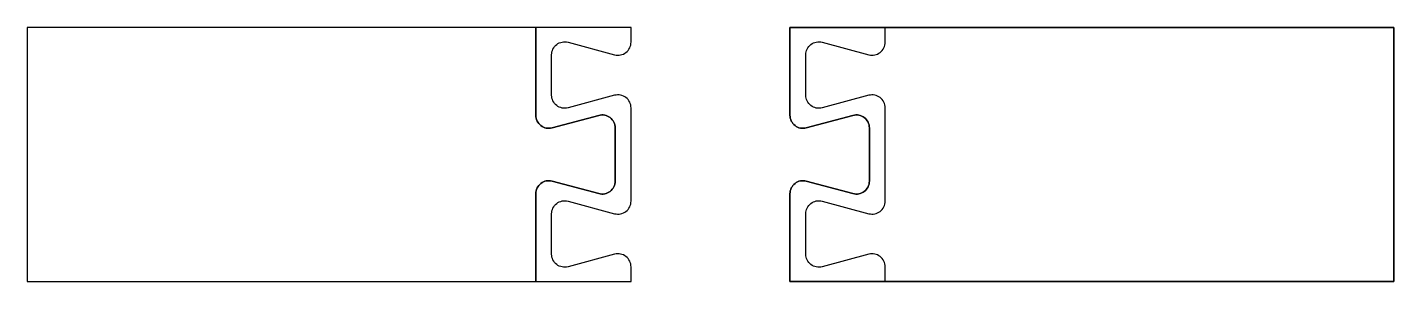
# Model space of a CAD drawing. Extents: x -9 to 421, y -79 to 1.
import ezdxf

# ---------------------------------------------------------------- set-up
doc = ezdxf.new("R2010")
doc.units = 0
doc.layers.add('1', color=7, linetype='CONTINUOUS')

# ---------------------------------------------------------------- blocks, each defined once
blk = doc.blocks.new('*M0')
at = {"layer": '1', "color": 7, "linetype": 'CONTINUOUS'}
for p, q in [((-110.00492, 100, 16), (-80.00492, 100, 16)), ((-110.00492, 72.34322, 16), (-110.00492, 100, 16)), ((-110.00492, 100), (-110.00492, 100, 16)), ((-110.00492, 100), (-110.00492, 72.34322)), ((79.99508, 100), (-110.00492, 100)), ((-80.00492, 95.34322, 16), (-80.00492, 100, 16)), ((-80.00492, 100, 32), (-80.00492, 100, 16)), ((-80.00492, 100, 32), (79.99508, 100, 32)), ((79.99508, 100, 32), (79.99508, 20, 32)), ((79.99508, 20), (79.99508, 100)), ((79.99508, 100), (79.99508, 100, 32)), ((-99.84376, 95.3158, 16), (-85.16608, 91.38293, 16)), ((-105.00492, 78.64449, 16), (-105.00492, 91.35551, 16)), ((-85.16608, 78.61707, 16), (-99.84376, 74.6842, 16)), ((-80.00492, 45.34322, 16), (-80.00492, 74.65678, 16)), ((-110.00492, 72.34322), (-110.00492, 72.34322, 16)), ((-90.16608, 72.3158, 16), (-104.84376, 68.38293, 16)), ((-104.84376, 68.38293), (-90.16608, 72.3158)), ((-90.16608, 72.3158), (-90.16608, 72.3158, 16)), ((-104.84376, 68.38293), (-104.84376, 68.38293, 16)), ((-85.00492, 51.64449, 16), (-85.00492, 68.35551, 16)), ((-85.00492, 68.35551), (-85.00492, 68.35551, 16)), ((-85.00492, 68.35551), (-85.00492, 51.64449)), ((-104.84376, 51.61707, 16), (-90.16608, 47.6842, 16)), ((-104.84376, 51.61707), (-104.84376, 51.61707, 16)), ((-90.16608, 47.6842), (-104.84376, 51.61707)), ((-85.00492, 51.64449), (-85.00492, 51.64449, 16)), ((-110.00492, 20, 16), (-110.00492, 47.65678, 16)), ((-110.00492, 47.65678), (-110.00492, 47.65678, 16)), ((-110.00492, 47.65678), (-110.00492, 20)), ((-90.16608, 47.6842), (-90.16608, 47.6842, 16)), ((-99.84376, 45.3158, 16), (-85.16608, 41.38293, 16)), ((-105.00492, 28.64449, 16), (-105.00492, 41.35551, 16)), ((-85.16608, 28.61707, 16), (-99.84376, 24.6842, 16)), ((-80.00492, 20, 16), (-80.00492, 24.65678, 16)), ((-80.00492, 20, 16), (-110.00492, 20, 16)), ((-110.00492, 20), (-110.00492, 20, 16)), ((-110.00492, 20), (79.99508, 20)), ((-80.00492, 20, 32), (-80.00492, 20, 16)), ((79.99508, 20, 32), (-80.00492, 20, 32)), ((79.99508, 20), (79.99508, 20, 32))]:
    blk.add_line(p, q, dxfattribs=at)
at = {"layer": '1', "color": 7, "linetype": 'CONTINUOUS', "extrusion": (0, 0, -1)}
for centre, start, end in [((100.90492, 91.355507, -16), 0, 105), ((100.90492, 78.644494, -16), 255.00000556, 0), ((105.90492, 72.343224, -16), 255.00000556, 0), ((89.10492, 68.355506), 75.00000556, 180), ((105.90492, 47.656776, -16), 0, 104.99999444), ((89.10492, 51.644494), 180, 284.99999444), ((100.90492, 41.355507, -16), 0, 104.99999722), ((100.90492, 28.644494, -16), 255.00000278, 0)]:
    blk.add_arc(centre, 4.1, start, end, dxfattribs=at)
at = {"layer": '1', "color": 7, "linetype": 'CONTINUOUS'}
for centre, start, end in [((-84.10492, 95.343224, 16), 255.00000556, 0), ((-84.10492, 74.656776, 16), 360, 104.99999722), ((-105.90492, 72.343224), 180, 284.99999444), ((-89.10492, 68.355506, 16), 360, 104.99999444), ((-105.90492, 47.656776), 75.00000556, 180), ((-89.10492, 51.644494, 16), 255.00000556, 0), ((-84.10492, 45.343224, 16), 255.00000556, 0), ((-84.10492, 24.656776, 16), 360, 104.99999444)]:
    blk.add_arc(centre, 4.1, start, end, dxfattribs=at)
blk = doc.blocks.new('*M1')
at = {"layer": '1', "color": 7, "linetype": 'CONTINUOUS'}
for p, q in [((-80.00492, 95.34322, 32), (-80.00492, 100, 32)), ((-99.84376, 95.3158, 32), (-99.84376, 95.3158, 16)), ((-99.84376, 95.3158, 32), (-85.16608, 91.38293, 32)), ((-80.00492, 95.34322, 32), (-80.00492, 95.34322, 16)), ((-105.00492, 91.35551, 32), (-105.00492, 91.35551, 16)), ((-105.00492, 78.64449, 32), (-105.00492, 91.35551, 32)), ((-85.16608, 91.38293, 32), (-85.16608, 91.38293, 16)), ((-105.00492, 78.64449, 32), (-105.00492, 78.64449, 16)), ((-85.16608, 78.61707, 32), (-99.84376, 74.6842, 32)), ((-85.16608, 78.61707, 32), (-85.16608, 78.61707, 16)), ((-99.84376, 74.6842, 32), (-99.84376, 74.6842, 16)), ((-80.00492, 74.65678, 32), (-80.00492, 74.65678, 16)), ((-80.00492, 45.34322, 32), (-80.00492, 74.65678, 32)), ((-99.84376, 45.3158, 32), (-99.84376, 45.3158, 16)), ((-99.84376, 45.3158, 32), (-85.16608, 41.38293, 32)), ((-80.00492, 45.34322, 32), (-80.00492, 45.34322, 16)), ((-105.00492, 41.35551, 32), (-105.00492, 41.35551, 16)), ((-105.00492, 28.64449, 32), (-105.00492, 41.35551, 32)), ((-85.16608, 41.38293, 32), (-85.16608, 41.38293, 16)), ((-105.00492, 28.64449, 32), (-105.00492, 28.64449, 16)), ((-85.16608, 28.61707, 32), (-99.84376, 24.6842, 32)), ((-85.16608, 28.61707, 32), (-85.16608, 28.61707, 16)), ((-99.84376, 24.6842, 32), (-99.84376, 24.6842, 16)), ((-80.00492, 24.65678, 32), (-80.00492, 24.65678, 16)), ((-80.00492, 20, 32), (-80.00492, 24.65678, 32))]:
    blk.add_line(p, q, dxfattribs=at)
at = {"layer": '1', "color": 7, "linetype": 'CONTINUOUS', "extrusion": (0, 0, -1)}
for centre, start, end in [((100.90492, 91.355507, -32), 0, 105), ((100.90492, 78.644494, -32), 255.00000556, 0), ((100.90492, 41.355507, -32), 0, 104.99999722), ((100.90492, 28.644494, -32), 255.00000278, 0)]:
    blk.add_arc(centre, 4.1, start, end, dxfattribs=at)
at = {"layer": '1', "color": 7, "linetype": 'CONTINUOUS'}
for centre, start, end in [((-84.10492, 95.343224, 32), 255.00000556, 0), ((-84.10492, 74.656776, 32), 360, 104.99999722), ((-84.10492, 45.343224, 32), 255.00000556, 0), ((-84.10492, 24.656776, 32), 360, 104.99999444)]:
    blk.add_arc(centre, 4.1, start, end, dxfattribs=at)
blk = doc.blocks.new('*M2')
at = {"layer": '1', "color": 7, "linetype": 'CONTINUOUS'}
for name in ['*M0', '*M1']:
    blk.add_blockref(name, (0, 0), dxfattribs=at)
blk = doc.blocks.new('*M3')
at = {"layer": '1', "color": 7, "linetype": 'CONTINUOUS'}
for p, q in [((-186.52266, 100, 32), (-376.51774, 100, 32)), ((-376.51774, 100, 32), (-376.51774, 20, 32)), ((-376.51774, 100), (-376.51774, 100, 32)), ((-376.51774, 100), (-376.51774, 20)), ((-216.52266, 100), (-376.51774, 100)), ((-216.52266, 100, 16), (-216.52266, 72.34322, 16)), ((-186.52266, 100, 16), (-216.52266, 100, 16)), ((-216.52266, 100), (-216.52266, 100, 16)), ((-216.52266, 72.34322), (-216.52266, 100)), ((-186.52266, 100, 32), (-186.52266, 100, 16)), ((-216.52266, 72.34322), (-216.52266, 72.34322, 16)), ((-211.3615, 68.38293, 16), (-196.68382, 72.3158, 16)), ((-196.68382, 72.3158), (-211.3615, 68.38293)), ((-196.68382, 72.3158), (-196.68382, 72.3158, 16)), ((-211.3615, 68.38293), (-211.3615, 68.38293, 16)), ((-191.52266, 68.35551, 16), (-191.52266, 51.64449, 16)), ((-191.52266, 68.35551), (-191.52266, 68.35551, 16)), ((-191.52266, 51.64449), (-191.52266, 68.35551)), ((-196.68382, 47.6842, 16), (-211.3615, 51.61707, 16)), ((-211.3615, 51.61707), (-211.3615, 51.61707, 16)), ((-211.3615, 51.61707), (-196.68382, 47.6842)), ((-191.52266, 51.64449), (-191.52266, 51.64449, 16)), ((-216.52266, 47.65678, 16), (-216.52266, 20, 16)), ((-216.52266, 47.65678), (-216.52266, 47.65678, 16)), ((-216.52266, 20), (-216.52266, 47.65678)), ((-196.68382, 47.6842), (-196.68382, 47.6842, 16)), ((-376.51774, 20, 32), (-186.52266, 20, 32)), ((-376.51774, 20), (-376.51774, 20, 32)), ((-376.51774, 20), (-216.52266, 20)), ((-216.52266, 20, 16), (-186.52266, 20, 16)), ((-216.52266, 20), (-216.52266, 20, 16)), ((-186.52266, 20, 32), (-186.52266, 20, 16))]:
    blk.add_line(p, q, dxfattribs=at)
for centre, start, end in [((-212.42266, 72.343224, 16), 180, 284.99999444), ((-195.62266, 68.355506), 360, 104.99999444), ((-212.42266, 47.656776, 16), 75.00000556, 180), ((-195.62266, 51.644494), 255.00000556, 0)]:
    blk.add_arc(centre, 4.1, start, end, dxfattribs=at)
at = {"layer": '1', "color": 7, "linetype": 'CONTINUOUS', "extrusion": (0, 0, -1)}
for centre, start, end in [((212.42266, 72.343224), 255.00000556, 0), ((195.62266, 68.355506, -16), 75.00000556, 180), ((212.42266, 47.656776), 0, 104.99999444), ((195.62266, 51.644494, -16), 180, 284.99999444)]:
    blk.add_arc(centre, 4.1, start, end, dxfattribs=at)
blk = doc.blocks.new('*M4')
at = {"layer": '1', "color": 7, "linetype": 'CONTINUOUS'}
for p, q in [((-186.52266, 95.34322, 16), (-186.52266, 100, 16)), ((-186.52266, 95.34322, 32), (-186.52266, 100, 32)), ((-206.3615, 95.3158, 16), (-191.68382, 91.38293, 16)), ((-206.3615, 95.3158, 32), (-206.3615, 95.3158, 16)), ((-206.3615, 95.3158, 32), (-191.68382, 91.38293, 32)), ((-186.52266, 95.34322, 32), (-186.52266, 95.34322, 16)), ((-211.52266, 78.64449, 16), (-211.52266, 91.35551, 16)), ((-211.52266, 91.35551, 32), (-211.52266, 91.35551, 16)), ((-211.52266, 78.64449, 32), (-211.52266, 91.35551, 32)), ((-191.68382, 91.38293, 32), (-191.68382, 91.38293, 16)), ((-211.52266, 78.64449, 32), (-211.52266, 78.64449, 16)), ((-191.68382, 78.61707, 16), (-206.3615, 74.6842, 16)), ((-191.68382, 78.61707, 32), (-206.3615, 74.6842, 32)), ((-191.68382, 78.61707, 32), (-191.68382, 78.61707, 16)), ((-206.3615, 74.6842, 32), (-206.3615, 74.6842, 16)), ((-186.52266, 45.34322, 16), (-186.52266, 74.65678, 16)), ((-186.52266, 74.65678, 32), (-186.52266, 74.65678, 16)), ((-186.52266, 45.34322, 32), (-186.52266, 74.65678, 32)), ((-206.3615, 45.3158, 16), (-191.68382, 41.38293, 16)), ((-206.3615, 45.3158, 32), (-206.3615, 45.3158, 16)), ((-206.3615, 45.3158, 32), (-191.68382, 41.38293, 32)), ((-186.52266, 45.34322, 32), (-186.52266, 45.34322, 16)), ((-211.52266, 28.64449, 16), (-211.52266, 41.35551, 16)), ((-211.52266, 41.35551, 32), (-211.52266, 41.35551, 16)), ((-211.52266, 28.64449, 32), (-211.52266, 41.35551, 32)), ((-191.68382, 41.38293, 32), (-191.68382, 41.38293, 16)), ((-211.52266, 28.64449, 32), (-211.52266, 28.64449, 16)), ((-191.68382, 28.61707, 16), (-206.3615, 24.6842, 16)), ((-191.68382, 28.61707, 32), (-206.3615, 24.6842, 32)), ((-191.68382, 28.61707, 32), (-191.68382, 28.61707, 16)), ((-206.3615, 24.6842, 32), (-206.3615, 24.6842, 16)), ((-186.52266, 20, 16), (-186.52266, 24.65678, 16)), ((-186.52266, 24.65678, 32), (-186.52266, 24.65678, 16)), ((-186.52266, 20, 32), (-186.52266, 24.65678, 32))]:
    blk.add_line(p, q, dxfattribs=at)
at = {"layer": '1', "color": 7, "linetype": 'CONTINUOUS', "extrusion": (0, 0, -1)}
for centre, start, end in [((207.42266, 91.355507, -16), 0, 105), ((207.42266, 91.355507, -32), 0, 105), ((207.42266, 78.644494, -16), 255.00000556, 0), ((207.42266, 78.644494, -32), 255.00000556, 0), ((207.42266, 41.355507, -16), 0, 104.99999722), ((207.42266, 41.355507, -32), 0, 104.99999722), ((207.42266, 28.644494, -16), 255.00000278, 0), ((207.42266, 28.644494, -32), 255.00000278, 0)]:
    blk.add_arc(centre, 4.1, start, end, dxfattribs=at)
at = {"layer": '1', "color": 7, "linetype": 'CONTINUOUS'}
for centre, start, end in [((-190.62266, 95.343224, 16), 255.00000556, 0), ((-190.62266, 95.343224, 32), 255.00000556, 0), ((-190.62266, 74.656776, 16), 360, 104.99999722), ((-190.62266, 74.656776, 32), 360, 104.99999722), ((-190.62266, 45.343224, 16), 255.00000556, 0), ((-190.62266, 45.343224, 32), 255.00000556, 0), ((-190.62266, 24.656776, 16), 360, 104.99999444), ((-190.62266, 24.656776, 32), 360, 104.99999444)]:
    blk.add_arc(centre, 4.1, start, end, dxfattribs=at)
blk = doc.blocks.new('*M5')
at = {"layer": '1', "color": 7, "linetype": 'CONTINUOUS'}
for name in ['*M3', '*M4']:
    blk.add_blockref(name, (0, 0), dxfattribs=at)

msp = doc.modelspace()

# ---------------------------------------------------------------- block references
at = {"layer": '1', "color": 7, "linetype": 'CONTINUOUS'}
for name, p in [('*M5', (368.01112, -99.44294)), ('*M2', (341.49338, -99.44294))]:
    msp.add_blockref(name, p, dxfattribs=at)

doc.saveas('drawing.dxf')
